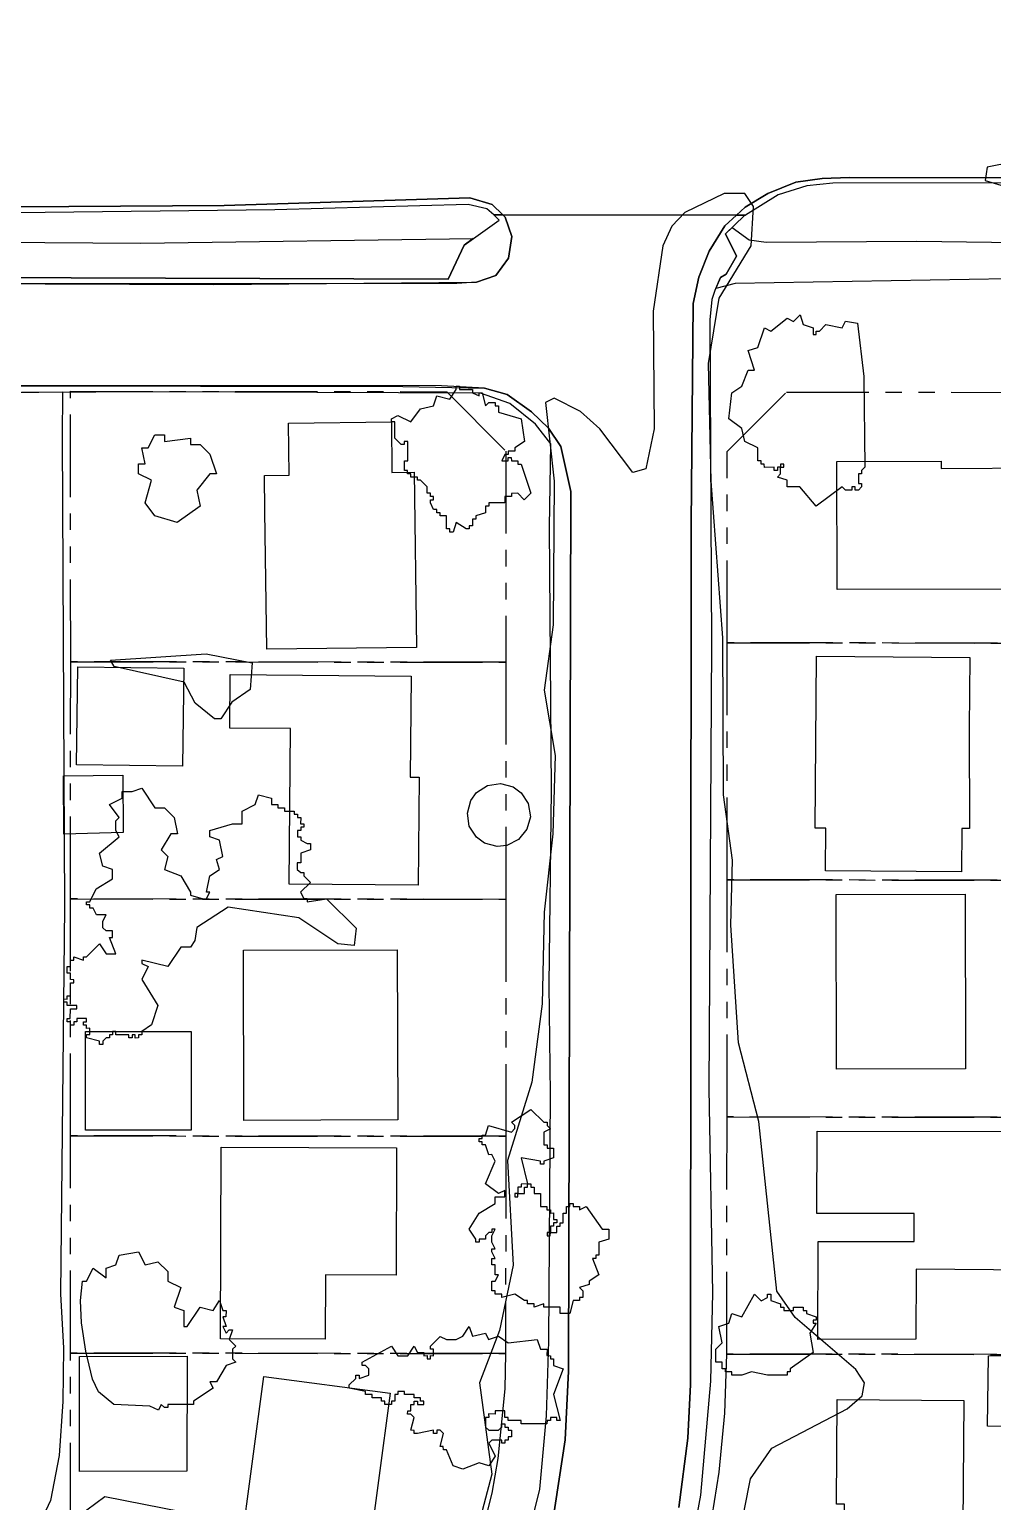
# Model space of a CAD drawing. Header units: metres. Extents: x -550 to 550, y -500 to 950.
# Drawn here: x 289.7 to 363.9, y 263.2 to 376.7 of the extents above; entities that cross this region are included whole.
import ezdxf

# ---------------------------------------------------------------- set-up
doc = ezdxf.new("R2010")
doc.units = ezdxf.units.M
doc.header["$LTSCALE"] = 2
doc.linetypes.add('PHANTOM', pattern=[6.35, 3.175, -0.635, 0.635, -0.635, 0.635, -0.635])
for name, color, linetype in [('SITE-BLDG-EXIST', 7, 'CONTINUOUS'), ('SITE-PARKING', 250, 'CONTINUOUS'), ('SITE-PATH', 84, 'CONTINUOUS'), ('SITE-PROPERTY', 7, 'PHANTOM'), ('SITE-ROAD-CURB', 7, 'CONTINUOUS'), ('SITE-ROAD-GRAVEL', 32, 'CONTINUOUS'), ('SITE-ROAD-PAVED', 7, 'CONTINUOUS'), ('SITE-TREE-CANOPY', 94, 'CONTINUOUS'), ('TOPO-CONTOUR-MAJOR', 8, 'CONTINUOUS')]:
    doc.layers.add(name, color=color, linetype=linetype)

msp = doc.modelspace()

# ---------------------------------------------------------------- linework, layer by layer
at = {"layer": 'SITE-BLDG-EXIST'}
for points in [[(307.85, 339.57), (307.82, 342.34), (309.72, 342.36), (309.67, 346.36), (317.59, 346.46), (317.63, 342.56), (319.36, 342.58), (319.54, 329.08), (307.99, 328.94)], [(351.96, 333.54), (351.93, 343.42), (359.97, 343.44), (359.97, 342.88), (367.86, 342.91), (367.88, 333.57)], [(362.13, 322.86), (362.17, 315.11), (361.57, 315.12), (361.54, 311.76), (351.06, 311.84), (351.09, 315.15), (350.26, 315.15), (350.38, 328.4), (362.18, 328.3)], [(293.41, 327.57), (301.59, 327.47), (301.49, 319.91), (293.32, 320.01)], [(309.82, 322.82), (305.13, 322.86), (305.17, 326.98), (319.11, 326.86), (319.05, 319.06), (319.73, 319.06), (319.66, 310.75), (309.72, 310.83)], [(361.85, 297.17), (361.85, 296.57), (351.91, 296.55), (351.89, 310.03), (361.83, 310.05)], [(306.19, 305.73), (318.05, 305.76), (318.09, 292.64), (306.23, 292.61)], [(302.17, 291.85), (294.01, 291.84), (294, 299.46), (302.16, 299.47)], [(367.01, 291.75), (366.99, 281.05), (358.04, 281.14), (358.02, 275.73), (350.48, 275.71), (350.5, 283.26), (357.91, 283.28), (357.91, 285.43), (350.39, 285.43), (350.43, 291.78)], [(312.51, 280.69), (312.49, 275.73), (304.41, 275.76), (304.47, 290.54), (317.99, 290.49), (317.95, 280.68)], [(293.56, 274.4), (301.86, 274.43), (301.83, 265.56), (293.54, 265.53)], [(376.93, 274.49), (376.91, 263.47), (367.24, 263.48), (367.25, 269.01), (363.55, 269.02), (363.64, 274.46)], [(305.97, 259.4), (307.75, 272.87), (317.5, 271.57), (315.71, 258.11)], [(352.48, 255.09), (352.54, 263.02), (351.9, 263.02), (351.97, 271.08), (361.72, 271), (361.59, 255.01)]]:
    msp.add_lwpolyline(points, close=True, dxfattribs=at)
at = {"layer": 'SITE-PARKING'}
for points in [[(296.91, 314.81), (292.34, 314.67), (292.31, 319.17), (296.89, 319.22)], [(302.24, 259), (294, 261.13), (294.12, 262.57), (295.49, 263.6), (302.96, 262.13)]]:
    msp.add_lwpolyline(points, close=True, dxfattribs=at)
at = {"layer": 'SITE-PATH'}
msp.add_lwpolyline([(365.14, 357.49), (344.1, 357.13), (342.6, 356.76), (342.98, 357.59), (343.41, 357.84), (344.2, 359.23), (343.36, 360.96), (343.87, 361.46), (345.18, 360.5), (346.49, 360.33), (358.11, 360.4), (386.83, 360.02)], dxfattribs=at)
msp.add_lwpolyline([(323.21, 360.09), (321.97, 357.46), (278.37, 357.61), (247.64, 357.52), (246.27, 357.13), (244.53, 356.3), (242.33, 360.27), (268.67, 360.46), (298.28, 360.23), (323.9, 360.59)], close=True, dxfattribs=at)
at = {"layer": 'SITE-PROPERTY'}
for points in [[(292.87, 327.97), (292.86, 348.82), (321.86, 348.79), (326.42, 344.21), (326.42, 327.93)], [(343.48, 329.43), (343.49, 344.19), (348.06, 348.76), (377.05, 348.72), (377.03, 329.39)], [(377.01, 311.1), (343.47, 311.16), (343.48, 329.43), (377.03, 329.39)], [(326.41, 309.65), (292.86, 309.68), (292.87, 327.97), (326.42, 327.93)], [(376.99, 292.83), (343.47, 292.87), (343.47, 311.16), (377.01, 311.1)], [(326.41, 291.38), (292.86, 291.41), (292.86, 309.68), (326.41, 309.65)], [(376.97, 274.55), (343.46, 274.59), (343.47, 292.87), (376.99, 292.83)], [(326.4, 274.62), (292.86, 274.67), (292.86, 291.41), (326.41, 291.38)], [(326.33, 271.92), (325.79, 266.53), (325.33, 263.86), (324, 258.61), (322.17, 253.52), (292.86, 261.4), (292.86, 274.67), (326.4, 274.62)], [(376.94, 247.2), (341.13, 256.52), (342.14, 260.97), (342.87, 265.48), (343.31, 270.03), (343.46, 274.59), (376.97, 274.55)]]:
    msp.add_lwpolyline(points, close=True, dxfattribs=at)
at = {"layer": 'SITE-ROAD-CURB'}
for points in [[(388.24, 364.91), (351.64, 364.86), (349.63, 364.66), (347.41, 363.97), (344.89, 362.41), (344.21, 362.41), (344.87, 363.01), (346.62, 364.07), (348.77, 364.94), (350.8, 365.24), (352.92, 365.31), (510.52, 365.2)], [(278.37, 357.61), (321.97, 357.46), (323.21, 360.09), (325.91, 362.01), (325.48, 362.44), (326.18, 362.44), (326.37, 362.26), (326.87, 360.75), (326.62, 359.09), (325.64, 357.76), (324.16, 357.23), (322.65, 357.13), (248.38, 357.07)], [(339.76, 262.77), (340.44, 268.1), (340.66, 272.24), (340.7, 338.58), (340.85, 355.6), (341.29, 357.63), (342.1, 359.62), (343.31, 361.57), (344.21, 362.41), (344.89, 362.41), (344.78, 362.35), (343.36, 360.96), (344.2, 359.23), (343.41, 357.84), (342.98, 357.59), (342.52, 356.59), (342.29, 355.91), (342.14, 354.34), (342.28, 329.28), (342.08, 295.05), (342.35, 279.32), (342.2, 272.51), (341.43, 263.7), (340.45, 258.43)], [(327.57, 258.26), (329.05, 264.18), (329.55, 269.82), (329.74, 275.59), (329.86, 294.62), (329.76, 303.05), (329.94, 318.08), (329.79, 338.35), (329.89, 344.76), (328.71, 346.29), (326.72, 347.88), (324.47, 348.68), (299.19, 348.79), (255.28, 348.52)], [(256, 349.29), (318.48, 349.2), (324.77, 349.07), (326.51, 348.57), (328.39, 347.24), (329.7, 345.97), (330.65, 344.57), (331.43, 341.09), (331.26, 273.28), (330.98, 267.98), (330.01, 261.58)]]:
    msp.add_lwpolyline(points, dxfattribs=at)
msp.add_lwpolyline([(325.48, 362.44), (324.95, 362.9), (323.51, 363.23), (308.61, 362.8), (288.7, 362.59), (274.41, 362.53), (250.19, 362.71), (240.98, 362.69), (241.05, 362.57), (239.84, 362.57), (240.51, 363.03), (241.28, 363.1), (284.71, 363.03), (304.7, 363.15), (323.65, 363.73), (325.36, 363.23), (326.18, 362.44)], close=True, dxfattribs=at)
at = {"layer": 'SITE-ROAD-GRAVEL'}
msp.add_lwpolyline([(283.31, 260.65), (285.45, 267.16), (286.05, 274.86), (286.1, 322.23), (285.88, 348.73), (292.25, 348.77), (292.2, 345.23), (292.38, 309.06), (292.09, 279.23), (292.31, 275.05), (292.27, 270.93), (291.97, 266.76), (291.32, 263.29), (289.71, 259.89)], dxfattribs=at)
at = {"layer": 'SITE-ROAD-PAVED'}
for points in [[(510.52, 365.2), (352.92, 365.31), (350.8, 365.24), (348.77, 364.94), (346.62, 364.07), (344.87, 363.01), (344.21, 362.41), (326.18, 362.44), (325.36, 363.23), (323.65, 363.73), (304.7, 363.15), (284.71, 363.03), (241.28, 363.1), (240.51, 363.03), (239.84, 362.57), (230.8, 362.59), (228.54, 363.2), (226.32, 363.26), (220.33, 362.85), (219.16, 362.6), (156.85, 362.7), (157.14, 531.16)], [(277.87, 357.17), (303.91, 357.05), (324.16, 357.23), (325.64, 357.76), (326.62, 359.09), (326.87, 360.75), (326.37, 362.26), (326.18, 362.44), (344.21, 362.41), (343.31, 361.57), (342.1, 359.62), (341.29, 357.63), (340.85, 355.6), (340.7, 338.58), (340.66, 272.24), (340.44, 268.1), (339.76, 262.77)], [(330.01, 261.58), (330.98, 267.98), (331.26, 273.28), (331.43, 341.09), (330.65, 344.57), (329.7, 345.97), (328.39, 347.24), (326.51, 348.57), (324.77, 349.07), (321.45, 349.23), (256, 349.29)]]:
    msp.add_lwpolyline(points, dxfattribs=at)
at = {"layer": 'SITE-TREE-CANOPY'}
for points in [[(347.35, 342.96), (347.35, 342.71), (347.1, 342.71), (347.1, 342.97), (346.35, 342.95), (346.34, 343.21), (346.1, 343.21), (346.1, 343.46), (345.85, 343.46), (345.85, 344.46), (344.85, 344.96), (344.6, 345.96), (343.6, 346.71), (343.84, 348.71), (344.6, 349.21), (345.1, 350.46), (345.59, 350.46), (345.1, 351.96), (345.85, 352.21), (346.35, 353.71), (346.85, 353.46), (348.1, 354.47), (348.6, 354.21), (349.1, 354.71), (349.35, 353.96), (350.1, 353.71), (350.1, 353.21), (350.35, 353.21), (350.35, 353.46), (350.6, 353.46), (351.1, 353.96), (352.35, 353.72), (352.6, 354.22), (353.52, 354.08), (354.03, 349.96), (354.09, 342.96), (353.85, 342.71), (353.85, 342.46), (353.6, 342.46), (353.6, 341.71), (353.85, 341.71), (353.85, 341.45), (353.6, 341.21), (353.35, 341.21), (353.35, 341.46), (353.1, 341.46), (353.1, 341.21), (352.6, 341.21), (352.35, 341.46), (350.35, 339.96), (349.09, 341.46), (348.1, 341.46), (348.1, 341.96), (347.35, 342.21), (347.6, 342.46), (347.6, 342.96)], [(322.85, 348.96), (323.85, 348.96), (323.85, 348.71), (324.35, 348.46), (324.35, 348.71), (324.6, 348.71), (324.85, 347.71), (325.1, 347.96), (325.6, 347.96), (325.6, 347.71), (325.85, 347.71), (325.84, 347.21), (327.6, 346.7), (327.85, 344.96), (327.1, 344.46), (327.1, 344.21), (326.6, 344.21), (326.6, 343.96), (326.35, 343.96), (326.1, 343.46), (326.6, 343.46), (326.6, 343.71), (326.84, 343.71), (326.85, 343.46), (327.35, 343.46), (327.35, 343.21), (327.6, 343.21), (328.35, 340.96), (327.84, 340.46), (327.35, 340.97), (326.85, 340.95), (326.85, 340.71), (326.35, 340.71), (326.35, 340.21), (325.1, 340.21), (325.1, 339.96), (324.85, 339.96), (324.84, 339.46), (324.1, 339.21), (324.1, 338.96), (323.85, 338.96), (323.85, 338.46), (323.6, 338.46), (323.6, 338.21), (323.35, 338.21), (322.6, 338.71), (322.35, 337.96), (322.1, 337.96), (322.1, 338.21), (321.84, 338.21), (321.85, 339.21), (321.35, 339.22), (321.35, 339.46), (321.09, 339.46), (321.1, 339.71), (320.85, 339.71), (320.6, 340.21), (320.6, 340.46), (320.85, 340.46), (320.85, 340.71), (320.6, 340.71), (320.6, 340.96), (320.35, 340.96), (320.35, 341.46), (319.85, 341.96), (319.6, 341.97), (319.6, 342.21), (319.1, 342.21), (319.1, 342.46), (318.84, 342.46), (318.84, 342.71), (318.6, 342.71), (318.6, 343.46), (318.85, 343.46), (318.85, 344.96), (318.59, 344.96), (318.59, 344.71), (318.35, 344.71), (317.85, 345.22), (317.85, 346.46), (317.6, 346.46), (317.6, 346.71), (318.1, 346.96), (319.1, 346.46), (319.85, 347.46), (320.85, 347.71), (321.1, 348.46), (322.1, 348.21), (322.6, 348.96), (322.6, 349.21), (322.85, 349.21)], [(300.1, 344.96), (302.1, 345.21), (302.1, 344.71), (302.85, 344.71), (303.6, 343.97), (304.1, 342.46), (303.6, 342.46), (302.6, 341.21), (302.84, 339.96), (301.09, 338.71), (299.35, 339.21), (298.6, 340.21), (299.1, 341.96), (298.1, 342.46), (298.09, 343.22), (298.6, 343.22), (298.35, 344.46), (298.85, 344.46), (299.35, 345.46), (300.1, 345.46)], [(347.85, 342.96), (347.85, 343.21), (347.59, 343.21), (347.6, 342.96)], [(305.29, 324.84), (304.45, 323.56), (303.95, 323.56), (302.46, 324.77), (301.61, 326.4), (296.22, 327.6), (295.94, 328.09), (303.31, 328.59), (306.85, 327.89), (306.71, 325.84)], [(312.6, 309.69), (314.88, 307.43), (314.73, 306.09), (313.46, 306.22), (310.45, 308.22), (305, 309.05), (302.6, 307.49), (302.44, 306.48), (302.1, 305.96), (301.35, 305.96), (300.35, 304.46), (298.35, 304.96), (298.35, 304.71), (298.85, 304.46), (298.35, 303.46), (299.6, 301.46), (299.1, 299.97), (298.35, 299.45), (298.35, 299.21), (298.1, 299.21), (298.1, 298.97), (297.85, 298.95), (297.85, 299.21), (297.6, 299.21), (297.6, 298.96), (297.35, 298.96), (297.35, 299.21), (296.35, 299.21), (296.35, 299.46), (296.09, 299.46), (296.1, 299.21), (295.85, 299.21), (295.85, 298.96), (295.6, 298.96), (295.35, 298.71), (295.35, 298.46), (295.1, 298.46), (295.1, 298.71), (294.1, 298.96), (294.1, 299.22), (294.35, 299.22), (294.35, 299.72), (294.1, 299.7), (294.1, 299.96), (293.85, 299.96), (293.85, 300.21), (294.1, 300.21), (294.09, 300.46), (293.35, 300.46), (293.35, 300.21), (293.1, 300.21), (293.1, 299.96), (292.85, 299.96), (292.85, 300.21), (292.6, 300.21), (292.6, 300.46), (292.84, 300.46), (292.85, 301.21), (293.35, 301.21), (293.34, 301.46), (292.6, 301.46), (292.6, 301.71), (292.35, 301.71), (292.35, 301.97), (292.6, 301.96), (292.6, 302.21), (292.85, 302.21), (292.85, 303.21), (293.1, 303.21), (293.1, 303.45), (292.85, 303.46), (292.85, 303.96), (292.6, 303.96), (292.6, 304.46), (292.85, 304.46), (292.85, 304.96), (293.1, 304.96), (293.1, 305.21), (293.85, 304.96), (293.85, 305.21), (294.1, 305.21), (295.1, 306.21), (295.6, 305.46), (296.35, 305.46), (295.85, 306.71), (296.1, 306.71), (296.1, 307.21), (295.6, 307.21), (295.35, 307.46), (295.35, 307.96), (295.6, 308.46), (294.85, 308.46), (294.6, 308.96), (294.35, 308.96), (294.35, 309.22), (294.1, 309.22), (294.1, 309.46), (294.34, 309.46), (294.84, 310.46), (296.1, 311.22), (296.1, 311.96), (295.35, 312.21), (295.1, 313.21), (296.6, 314.46), (296.35, 314.96), (296.35, 315.71), (296.6, 315.96), (295.85, 316.96), (296.85, 317.45), (296.85, 317.96), (297.6, 317.97), (298.35, 318.21), (299.35, 316.71), (300.1, 316.71), (300.85, 315.96), (301.1, 314.71), (300.6, 314.71), (299.85, 313.46), (300.35, 312.96), (300.1, 311.96), (301.35, 311.46), (302.1, 310.21), (302.1, 309.96), (303.09, 309.7), (303.35, 309.72), (303.6, 310.2), (303.35, 310.21), (303.6, 311.46), (304.35, 311.96), (304.1, 312.71), (304.59, 312.96), (304.35, 314.21), (303.6, 314.47), (303.6, 314.97), (305.35, 315.46), (306.1, 315.46), (306.09, 316.46), (307.1, 316.96), (307.35, 317.71), (308.35, 317.46), (308.35, 316.96), (308.85, 316.96), (308.85, 316.71), (309.35, 316.7), (309.35, 316.46), (310.1, 316.46), (310.1, 316.21), (310.35, 316.21), (310.35, 315.96), (310.6, 315.96), (310.59, 315.46), (310.85, 315.46), (310.85, 315.21), (310.6, 315.21), (310.6, 314.96), (310.35, 314.96), (310.35, 314.46), (310.6, 314.46), (310.6, 314.21), (311.1, 313.96), (311.35, 313.95), (311.35, 313.47), (310.6, 313.21), (310.6, 312.47), (310.34, 312.47), (310.34, 311.96), (310.6, 311.71), (310.85, 311.71), (310.85, 311.46), (311.35, 310.96), (310.59, 310.21), (310.85, 309.71), (311.1, 309.71), (311.1, 309.46)], [(328.04, 315.05), (327.4, 314.26), (326.5, 313.8), (325.74, 313.73), (324.76, 313.99), (324.15, 314.44), (323.6, 315.3), (323.45, 316.3), (323.71, 317.28), (324.16, 317.89), (325.01, 318.43), (326.01, 318.59), (326.99, 318.33), (327.61, 317.87), (328.15, 317.03), (328.31, 316.02)], [(328.35, 287.71), (328.35, 287.46), (328.6, 287.46), (328.6, 286.96), (329.1, 286.96), (329.1, 285.96), (329.59, 285.96), (329.59, 285.71), (329.85, 285.71), (329.85, 285.45), (330.1, 285.47), (330.1, 284.97), (330.34, 284.96), (330.34, 284.71), (330.1, 284.71), (330.1, 284.46), (329.85, 284.46), (329.85, 283.96), (330.35, 283.96), (330.34, 284.46), (330.6, 284.46), (330.6, 284.71), (330.85, 284.71), (330.85, 285.46), (331.1, 285.46), (331.1, 285.97), (331.35, 285.96), (331.35, 286.21), (331.6, 286.21), (331.6, 285.96), (332.09, 285.96), (332.09, 285.71), (332.6, 285.96), (333.85, 284.22), (334.35, 284.21), (334.35, 283.46), (333.6, 283.21), (333.6, 282.21), (333.35, 282.21), (333.35, 281.96), (333.1, 281.96), (333.6, 280.71), (332.85, 280.21), (332.85, 279.96), (332.1, 279.71), (332.35, 279.46), (332.35, 278.96), (332.1, 278.96), (332.1, 278.71), (331.6, 278.71), (331.35, 277.71), (330.6, 277.71), (330.6, 278.21), (329.35, 278.21), (329.35, 278.46), (328.59, 278.21), (328.6, 278.46), (328.1, 278.46), (328.1, 278.71), (327.85, 278.71), (327.1, 279.21), (326.1, 278.96), (326.1, 279.21), (325.6, 279.21), (325.6, 279.46), (325.35, 279.46), (325.35, 280.21), (325.6, 280.21), (325.85, 280.71), (325.6, 280.71), (325.6, 281.46), (325.35, 281.46), (325.35, 281.96), (325.6, 281.96), (325.35, 282.46), (325.35, 282.71), (325.6, 282.71), (325.35, 283.21), (325.35, 283.71), (325.6, 284.21), (325.35, 284.21), (325.35, 283.96), (325.1, 283.96), (324.84, 283.71), (324.84, 283.46), (324.35, 283.46), (324.35, 283.21), (324.1, 283.22), (324.1, 283.46), (323.6, 284.21), (324.35, 285.46), (325.6, 286.21), (325.6, 286.71), (326.34, 286.71), (326.35, 287.21), (325.85, 286.96), (324.85, 287.71), (325.6, 289.46), (325.34, 289.97), (325.1, 289.95), (324.85, 290.71), (324.6, 290.71), (324.6, 290.96), (324.35, 290.96), (324.35, 291.21), (324.59, 291.21), (324.59, 291.46), (324.85, 291.46), (325.09, 292.21), (326.85, 291.71), (327.1, 291.97), (327.1, 292.21), (326.85, 292.46), (328.35, 293.45), (329.35, 292.46), (329.6, 292.46), (329.6, 292.21), (329.85, 291.96), (329.35, 291.71), (329.35, 290.71), (329.6, 290.71), (329.6, 290.46), (330.1, 290.46), (330.1, 289.71), (329.35, 289.46), (329.35, 289.22), (329.1, 289.22), (329.1, 289.46), (327.6, 289.71), (328.09, 287.72)], [(327.59, 286.96), (327.85, 286.96), (327.85, 287.46), (328.1, 287.46), (328.09, 287.72), (327.6, 287.7), (327.6, 287.46), (327.35, 287.46), (327.35, 286.96)], [(327.1, 286.96), (327.1, 286.72), (327.35, 286.72), (327.35, 286.96)], [(329.6, 283.96), (329.6, 283.71), (329.84, 283.71), (329.85, 283.96)], [(298.96, 270.58), (296.2, 270.7), (295.01, 271.67), (294.56, 272.65), (294.03, 274.82), (293.71, 277.01), (293.62, 278.71), (293.77, 280.21), (294.1, 280.2), (294.6, 281.21), (295.6, 280.46), (295.6, 281.22), (296.35, 281.46), (296.6, 282.22), (298.1, 282.46), (298.6, 281.46), (299.6, 281.71), (300.35, 280.96), (300.35, 280.21), (301.35, 279.71), (300.85, 278.21), (301.6, 277.96), (301.6, 276.71), (301.85, 276.71), (302.84, 278.21), (303.85, 277.96), (304.35, 278.71), (304.6, 277.96), (304.85, 277.96), (304.84, 277.46), (304.6, 277.46), (304.85, 276.71), (304.6, 276.71), (304.85, 276.21), (305.1, 276.46), (305.35, 276.46), (305.1, 275.71), (305.6, 275.21), (305.35, 274.96), (305.35, 274.21), (305.6, 273.96), (304.85, 273.71), (304.1, 272.46), (303.6, 272.46), (303.85, 271.96), (302.35, 270.96), (302.35, 270.71), (300.35, 270.71), (300.35, 270.46), (300.1, 270.46), (299.85, 270.71), (299.63, 270.26)], [(347.6, 278.46), (347.6, 278.21), (347.85, 278.21), (347.85, 277.96), (348.6, 277.96), (348.59, 278.21), (349.35, 278.21), (349.35, 277.96), (349.6, 277.96), (349.6, 277.71), (350.35, 277.46), (350.35, 277.21), (350.1, 277.21), (350.1, 276.96), (350.35, 276.96), (349.85, 276.21), (350.1, 274.71), (348.35, 273.46), (348.35, 273.21), (348.1, 273.21), (348.1, 272.96), (346.6, 272.96), (345.35, 273.21), (344.6, 272.96), (343.85, 272.96), (343.85, 273.21), (343.35, 273.21), (343.35, 273.46), (343.1, 273.46), (343.1, 273.96), (342.6, 273.96), (342.6, 274.96), (343.1, 275.46), (342.85, 276.71), (343.6, 276.96), (343.85, 277.71), (344.6, 277.46), (345.6, 279.21), (346.1, 278.7), (346.6, 278.96), (346.59, 279.2), (346.85, 279.22), (346.85, 278.71)], [(323.85, 275.96), (324.85, 276.21), (325.09, 275.71), (325.85, 275.96), (326.6, 275.46), (328.84, 275.71), (329.1, 274.96), (329.6, 274.97), (329.59, 274.47), (329.85, 274.46), (329.85, 274.21), (330.1, 274.21), (330.1, 273.71), (330.85, 273.46), (330.1, 271.46), (330.6, 269.46), (330.35, 269.46), (330.35, 269.71), (329.85, 269.71), (329.85, 269.46), (329.6, 269.46), (329.59, 269.21), (327.6, 269.21), (327.6, 269.46), (326.6, 269.46), (326.6, 269.71), (326.35, 269.71), (326.34, 270.21), (325.6, 270.21), (325.6, 269.96), (325.09, 269.97), (325.1, 269.71), (324.85, 269.71), (324.85, 268.96), (325.1, 268.71), (325.84, 268.71), (326.1, 268.96), (326.1, 269.21), (326.35, 269.21), (326.35, 268.96), (326.6, 268.96), (326.6, 268.71), (326.85, 268.71), (326.85, 268.21), (326.6, 268.21), (326.59, 267.96), (326.35, 267.96), (326.35, 267.71), (326.1, 267.71), (326.1, 267.96), (325.34, 267.96), (325.1, 267.71), (325.6, 266.71), (325.1, 265.96), (324.35, 266.21), (323.09, 265.71), (322.35, 265.96), (321.85, 267.21), (321.6, 267.21), (321.59, 267.46), (321.35, 267.46), (321.6, 268.46), (321.35, 268.71), (321.1, 268.71), (321.1, 268.46), (320.85, 268.46), (320.84, 268.71), (319.6, 268.46), (319.35, 268.46), (319.35, 268.7), (319.1, 268.71), (319.35, 269.71), (319.1, 269.96), (318.84, 269.96), (318.85, 270.21), (319.1, 270.21), (319.1, 270.71), (319.35, 270.71), (319.34, 270.96), (319.6, 270.96), (319.6, 270.71), (320.1, 270.71), (320.1, 270.96), (319.85, 270.96), (319.85, 271.21), (319.34, 271.21), (319.35, 271.46), (318.6, 271.46), (318.6, 271.71), (318.1, 271.71), (318.1, 271.46), (317.85, 271.47), (317.85, 270.96), (317.6, 270.97), (317.6, 270.71), (317.1, 270.71), (317.1, 270.97), (316.84, 270.95), (316.84, 271.21), (316.1, 271.21), (316.1, 271.46), (315.6, 271.46), (315.6, 271.71), (314.35, 271.96), (314.35, 272.21), (314.85, 272.71), (314.85, 272.96), (315.1, 272.96), (315.1, 272.71), (315.85, 272.96), (315.85, 273.46), (315.6, 273.72), (315.35, 273.72), (315.35, 273.96), (317.59, 275.21), (318.1, 274.46), (318.85, 274.46), (319.35, 275.21), (319.6, 274.71), (320.1, 274.71), (320.1, 274.45), (320.35, 274.47), (320.35, 274.21), (320.6, 274.21), (320.6, 274.47), (320.84, 274.46), (320.85, 274.97), (320.6, 274.97), (320.6, 275.21), (321.35, 275.95), (321.85, 275.71), (322.59, 275.71), (323.1, 275.96), (323.6, 276.71)]]:
    msp.add_lwpolyline(points, close=True, dxfattribs=at)
at = {"layer": 'TOPO-CONTOUR-MAJOR'}
for points in [[(367.43, 366.88), (363.53, 366.09), (363.38, 365.08), (367.43, 363.87)], [(344.36, 260.29), (345.27, 264.97), (346.92, 267.34), (352.73, 270.36), (353.88, 271.37), (354.08, 272.38), (353.39, 273.39), (348.72, 277.42), (347.3, 279.43), (345.91, 292.53), (344.36, 298.58), (343.76, 307.65), (343.88, 312.68), (343.21, 317.72), (343.16, 329.81), (342.24, 341.9), (342.03, 350.97), (342.86, 356.01), (345.32, 360.04), (345.51, 363.06), (344.84, 364.07), (343.25, 364.06), (340.23, 362.62), (339.22, 361.56), (338.51, 360.04), (337.77, 355), (337.86, 345.94), (337.2, 342.85), (336.2, 342.55), (333.67, 345.94), (332.17, 347.26), (330.15, 348.28), (329.47, 347.95), (330.14, 341.9), (330.07, 330.82), (329.38, 325.78), (330.22, 320.74), (330.04, 314.7), (329.37, 308.65), (329.23, 301.6), (328.43, 295.55), (326.55, 289.51), (326.97, 281.45), (325.93, 276.41), (324.38, 272.38), (325.33, 265.33), (323.75, 259.28)]]:
    msp.add_lwpolyline(points, dxfattribs=at)

doc.saveas('drawing.dxf')
